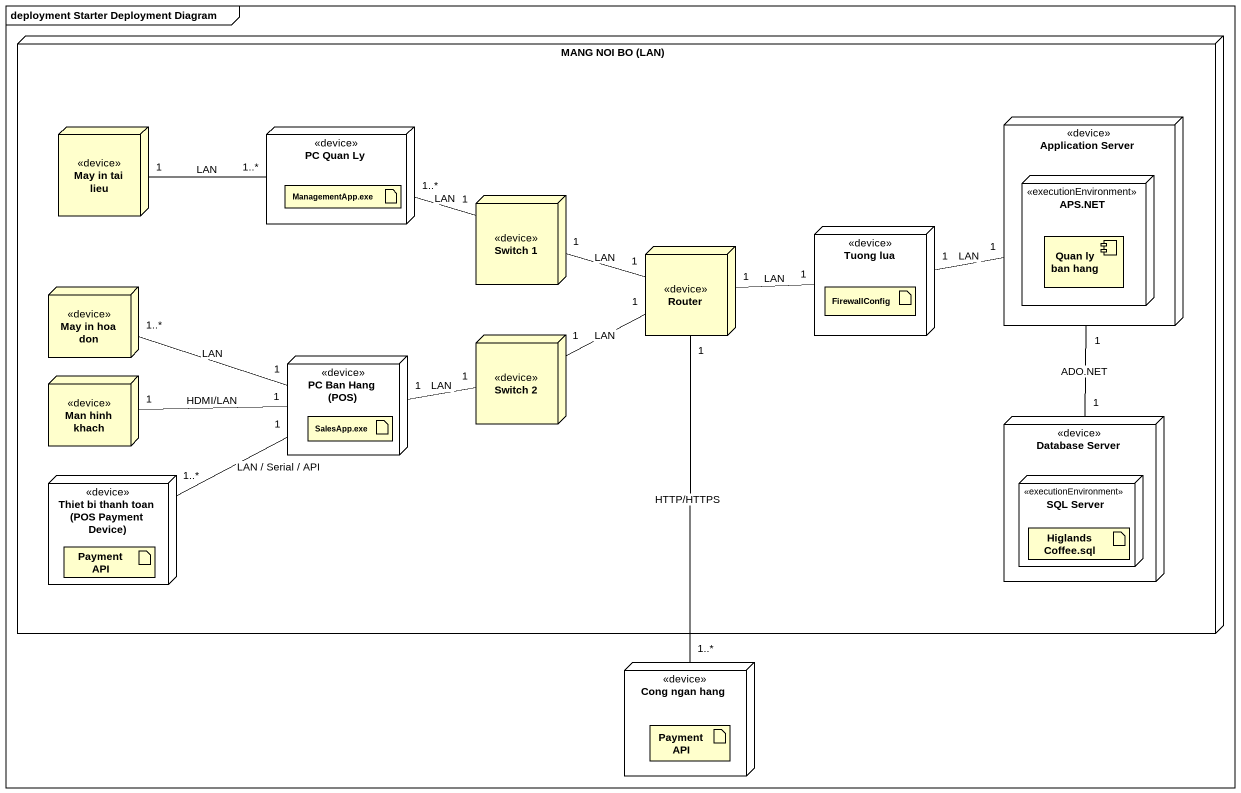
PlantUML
@startuml
mainframe deployment Starter Deployment Diagram
node "MANG NOI BO (LAN)" as MANG_NOI_BO_LAN {
  node "May in tai lieu" as May_in_tai_lieu <<device>>
  node "PC Quan Ly" as PC_Quan_Ly <<device>> {
    artifact "ManagementApp.exe" as ManagementApp_exe
  }
  node "Application Server" as Application_Server <<device>> {
    node "APS.NET" as APS_NET <<executionEnvironment>> {
      component "Quan ly ban hang" as Quan_ly_ban_hang
    }
  }
  node "Switch 1" as Switch_1 <<device>>
  node Router <<device>>
  node "Tuong lua" as Tuong_lua <<device>> {
    artifact FirewallConfig
  }
  node "May in hoa don" as May_in_hoa_don <<device>>
  node "Switch 2" as Switch_2 <<device>>
  node "Man hinh khach" as Man_hinh_khach <<device>>
  node "PC Ban Hang (POS)" as PC_Ban_Hang_POS <<device>> {
    artifact "SalesApp.exe" as SalesApp_exe
  }
  node "Database Server" as Database_Server <<device>> {
    node "SQL Server" as SQL_Server <<executionEnvironment>> {
      artifact "HiglandsCoffee.sql" as HiglandsCoffee_sql
    }
  }
  node "Thiet bi thanh toan (POS Payment Device)" as Thiet_bi_thanh_toan_POS <<device>> {
    artifact "Payment API" as Payment_API
  }
}
node "Cong ngan hang" as Cong_ngan_hang <<device>> {
  artifact "Payment API" as Payment_API_2
}
PC_Quan_Ly "1..*" -left- "1" May_in_tai_lieu : LAN
Application_Server "1" -left- "1" Tuong_lua : LAN
Switch_1 "1" -left- "1..*" PC_Quan_Ly : LAN
Router "1" -left- "1" Switch_1 : LAN
Router "1" -left- "1" Switch_2 : LAN
Router "1" -- "1..*" Cong_ngan_hang : HTTP/HTTPS
Tuong_lua "1" -left- "1" Router : LAN
Switch_2 "1" -left- "1" PC_Ban_Hang_POS : LAN
PC_Ban_Hang_POS "1" -left- "1..*" May_in_hoa_don : LAN
PC_Ban_Hang_POS "1" -left- "1" Man_hinh_khach : HDMI/LAN
PC_Ban_Hang_POS "1" -left- "1..*" Thiet_bi_thanh_toan_POS : LAN / Serial / API
Database_Server "1" -up- "1" Application_Server : ADO.NET
@enduml
